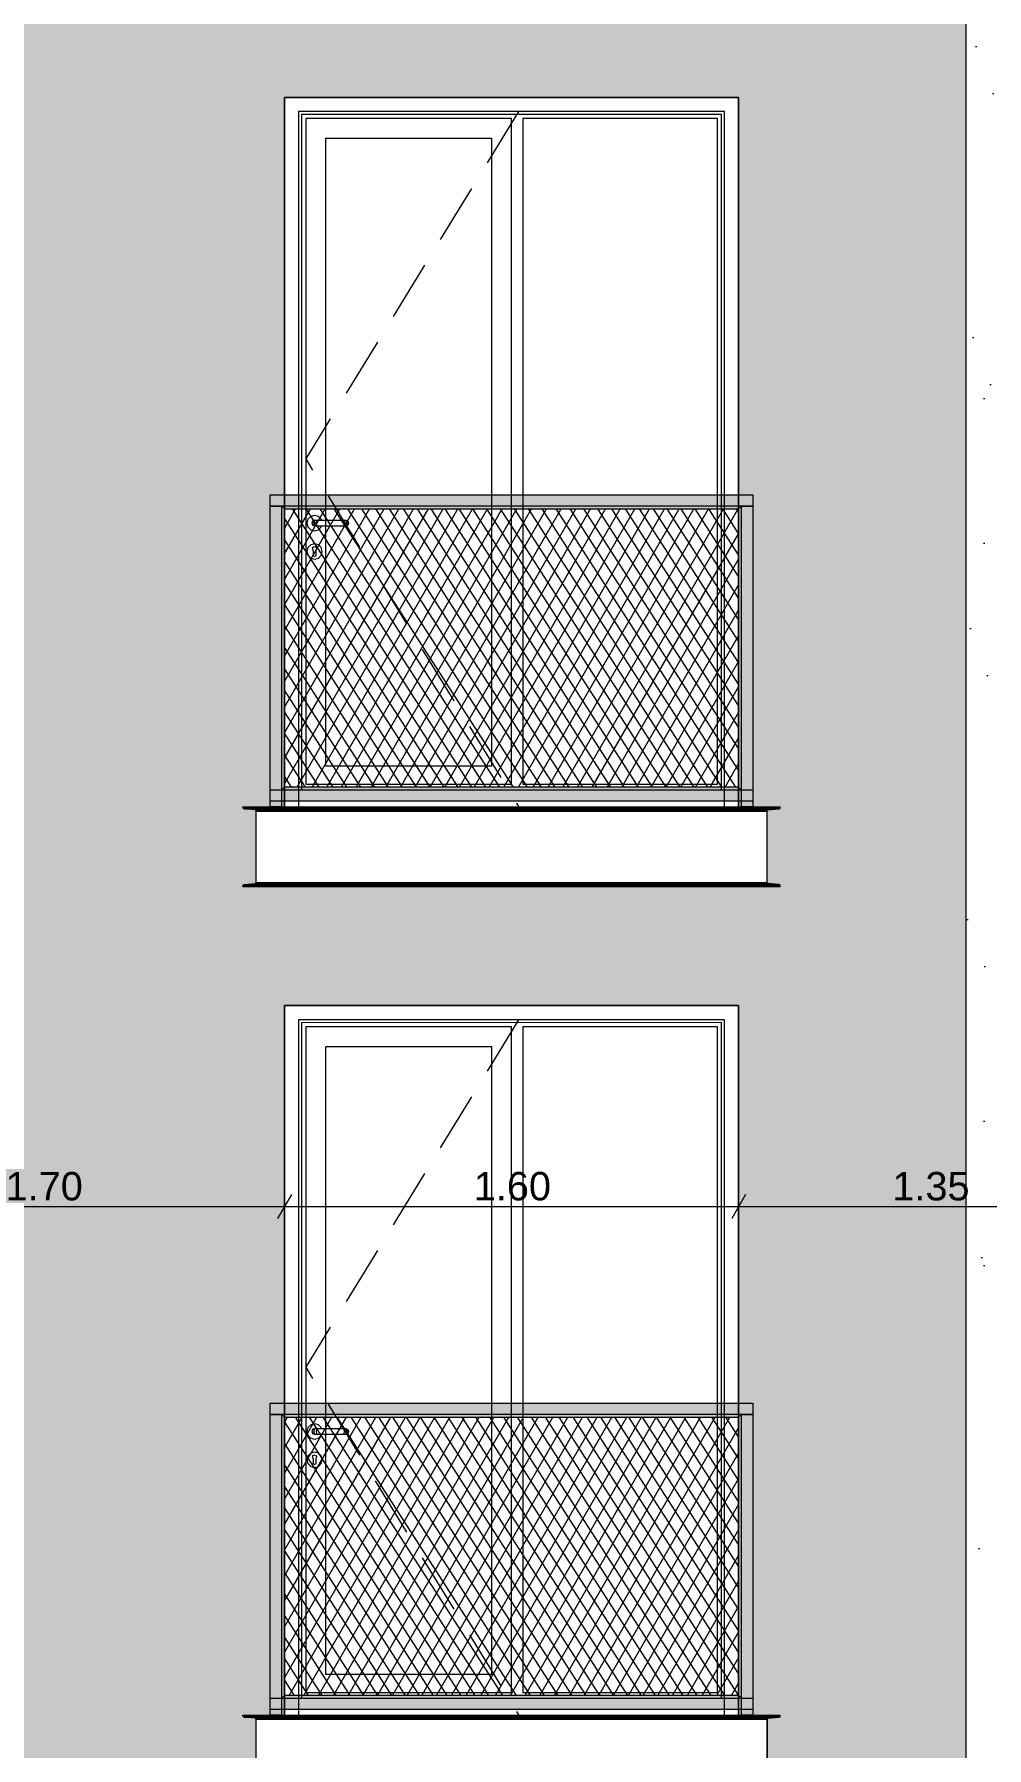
# Model space of a CAD drawing. Header units: millimetres. Extents: x 476571643 to 477489869, y 4620928210 to 4621294454.
# Drawn here: x 477412325 to 477415680, y 4620999916 to 4621005952 of the extents above; entities that cross this region are included whole.
import ezdxf

# ---------------------------------------------------------------- set-up
doc = ezdxf.new("R2010")
doc.units = ezdxf.units.MM
doc.header["$MEASUREMENT"] = 0
doc.linetypes.add('Hidden Line', pattern=[317.5, 211.666667, -105.833333])
for name, color, linetype, lineweight in [('2D Drafting - General_Pen_No__7_Pen_No__7', 7, 'Continuous', 0), ('New_2D Drafting - General_Pen_No__30_Pen_No__9_Pen_No__9_Pen_No__253', 252, 'Continuous', 0), ('New_2D Drafting - General_Pen_No__30_Pen_No__9_Pen_No__9_Pen_No__255', 255, 'Continuous', 0), ('New_2D Drafting - General_Pen_No__30_Pen_No__9_Pen_No__9_Pen_No__42', 250, 'Continuous', 0), ('New_2D Drafting - General_Pen_No__30_Pen_No__9_Pen_No__9_Pen_No__7', 7, 'Continuous', 0), ('New_2D Drafting - General_Pen_No__4', 7, 'Continuous', 0), ('New_2D Drafting - General_Pen_No__7', 7, 'Continuous', 0), ('New_Structural - Bearing_Pen_No__250', 7, 'Continuous', 0), ('Structural - Bearing_Pen_No__250', 7, 'Continuous', 0), ('zoma_Pen_No__142', 142, 'Continuous', 0)]:
    doc.layers.add(name, color=color, linetype=linetype, lineweight=lineweight)
doc.layers.add('zoma', color=7, linetype='Continuous')
doc.styles.add('GENERATED_STYLE_2', font='arial.ttf')
doc.dimstyles.new('GENERATED_STYLE__31', dxfattribs={"dimtxt": 100, "dimasz": 64.421331, "dimexe": 0.18, "dimexo": 3, "dimgap": 0.09, "dimtad": 1, "dimtih": 1, "dimtoh": 1, "dimlfac": 0.001, "dimzin": 0, "dimdsep": 46, "dimtxsty": 'GENERATED_STYLE_2', "dimblk": 'ARROWHEAD_2', "dimblk1": 'ARROWHEAD_2', "dimblk2": 'ARROWHEAD_2', "dimcen": 0.09, "dimclrd": 142, "dimclre": 142, "dimclrt": 142, "dimadec": 0, "dimazin": 0, "dimtfac": 1, "dimtdec": 4, "dimtmove": 0, "dimatfit": 3, "dimfxl": 1, "dimtolj": 1, "dimtzin": 0, "dimarcsym": 0})
doc.dimstyles.new('GENERATED_STYLE__32', dxfattribs={"dimtxt": 100, "dimasz": 64.421331, "dimexe": 0.18, "dimexo": 3, "dimgap": 0.09, "dimtad": 1, "dimlfac": 0.001, "dimzin": 0, "dimdsep": 46, "dimtxsty": 'GENERATED_STYLE_2', "dimblk": 'ARROWHEAD_2', "dimblk1": 'ARROWHEAD_2', "dimblk2": 'ARROWHEAD_2', "dimcen": 0.09, "dimclrd": 142, "dimclre": 142, "dimclrt": 142, "dimadec": 0, "dimazin": 0, "dimtfac": 1, "dimtdec": 4, "dimtmove": 0, "dimatfit": 3, "dimfxl": 1, "dimtolj": 1, "dimtzin": 0, "dimarcsym": 0})
pattern_1 = [(60, (476844527.15, 4621385791.044), (-38.9711432, 22.5), []), (122.8330945, (476844527.15, 4621385791.044), (36.8060797, 18.75), [])]

# ---------------------------------------------------------------- blocks, each defined once
blk = doc.blocks.new('*D1732', base_point=(476844527.1, 4621385791))
at = {"layer": 'zoma_Pen_No__142', "color": 142, "linetype": 'Continuous', "lineweight": 0, "transparency": 16777216}
for p, q in [((477411532.4, 4621001864.9), (477411483.5, 4621001780.1)), ((477411508, 4621001758.9), (477411508, 4621001886.1)), ((477413230.8, 4621001864.9), (477413181.8, 4621001780.1)), ((477413206.3, 4621001758.9), (477413206.3, 4621001886.1)), ((477411508, 4621001822.5), (477413206.3, 4621001822.5))]:
    blk.add_line(p, q, dxfattribs=at)
at = {"layer": 'zoma_Pen_No__142', "color": 142, "lineweight": 0, "transparency": 16777216, "insert": (477412224.1, 4621001842.5), "char_height": 100, "attachment_point": 7, "style": 'GENERATED_STYLE_2'}
blk.add_mtext('\\A1;{\\pql;\\fArial CYR|b0|i0|c204|p34;1.70}', dxfattribs=at)
blk = doc.blocks.new('ARROWHEAD_2')
at = {"color": 0, "linetype": 'Continuous', "lineweight": 0}
for p, q in [((0, 0), (-1, 0)), ((-0.378, -0.655), (0.378, 0.655))]:
    blk.add_line(p, q, dxfattribs=at)
blk = doc.blocks.new('*D1733', base_point=(476844527.1, 4621385791))
at = {"layer": 'zoma_Pen_No__142', "color": 142, "linetype": 'Continuous', "lineweight": 0, "transparency": 16777216}
for p, q in [((477413230.8, 4621001864.9), (477413181.8, 4621001780.1)), ((477413206.3, 4621001758.9), (477413206.3, 4621001886.1)), ((477414830.8, 4621001864.9), (477414781.8, 4621001780.1)), ((477414806.3, 4621001758.9), (477414806.3, 4621001886.1)), ((477413206.3, 4621001822.5), (477414806.3, 4621001822.5))]:
    blk.add_line(p, q, dxfattribs=at)
at = {"layer": 'zoma_Pen_No__142', "color": 142, "lineweight": 0, "transparency": 16777216, "insert": (477413873.3, 4621001842.5), "char_height": 100, "attachment_point": 7, "style": 'GENERATED_STYLE_2'}
blk.add_mtext('\\A1;{\\pql;\\fArial CYR|b0|i0|c204|p34;1.60}', dxfattribs=at)
blk = doc.blocks.new('*D1734', base_point=(476844527.1, 4621385791))
at = {"layer": 'zoma_Pen_No__142', "color": 142, "linetype": 'Continuous', "lineweight": 0, "transparency": 16777216}
for p, q in [((477414830.8, 4621001864.9), (477414781.8, 4621001780.1)), ((477414806.3, 4621001758.9), (477414806.3, 4621001886.1)), ((477416180, 4621001864.9), (477416131.1, 4621001780.1)), ((477416155.5, 4621001758.9), (477416155.5, 4621001886.1)), ((477414806.3, 4621001822.5), (477416155.5, 4621001822.5))]:
    blk.add_line(p, q, dxfattribs=at)
at = {"layer": 'zoma_Pen_No__142', "color": 142, "lineweight": 0, "transparency": 16777216, "insert": (477415347.9, 4621001842.5), "char_height": 100, "attachment_point": 7, "style": 'GENERATED_STYLE_2'}
blk.add_mtext('\\A1;{\\pql;\\fArial CYR|b0|i0|c204|p34;1.35}', dxfattribs=at)
blk = doc.blocks.new('*D1758', base_point=(476844527.1, 4621385791))
at = {"layer": 'zoma_Pen_No__142', "color": 142, "linetype": 'Continuous', "lineweight": 0, "transparency": 16777216}
for p, q in [((477411532.4, 4621009061.3), (477411483.5, 4621008976.5)), ((477411508, 4621008955.3), (477411508, 4621009082.5)), ((477413230.8, 4621009061.3), (477413181.8, 4621008976.5)), ((477413206.3, 4621008955.3), (477413206.3, 4621009082.5)), ((477411508, 4621009018.9), (477413206.3, 4621009018.9))]:
    blk.add_line(p, q, dxfattribs=at)
at = {"layer": 'zoma_Pen_No__142', "color": 142, "lineweight": 0, "transparency": 16777216, "insert": (477412224.1, 4621009038.9), "char_height": 100, "attachment_point": 7, "style": 'GENERATED_STYLE_2'}
blk.add_mtext('\\A1;{\\pql;\\fArial CYR|b0|i0|c204|p34;1.70}', dxfattribs=at)
blk = doc.blocks.new('*D1759', base_point=(476844527.1, 4621385791))
at = {"layer": 'zoma_Pen_No__142', "color": 142, "linetype": 'Continuous', "lineweight": 0, "transparency": 16777216}
for p, q in [((477413230.8, 4621009061.3), (477413181.8, 4621008976.5)), ((477413206.3, 4621008955.3), (477413206.3, 4621009082.5)), ((477414830.8, 4621009061.3), (477414781.8, 4621008976.5)), ((477414806.3, 4621008955.3), (477414806.3, 4621009082.5)), ((477413206.3, 4621009018.9), (477414806.3, 4621009018.9))]:
    blk.add_line(p, q, dxfattribs=at)
at = {"layer": 'zoma_Pen_No__142', "color": 142, "lineweight": 0, "transparency": 16777216, "insert": (477413873.3, 4621009038.9), "char_height": 100, "attachment_point": 7, "style": 'GENERATED_STYLE_2'}
blk.add_mtext('\\A1;{\\pql;\\fArial CYR|b0|i0|c204|p34;1.60}', dxfattribs=at)
blk = doc.blocks.new('*D1760', base_point=(476844527.1, 4621385791))
at = {"layer": 'zoma_Pen_No__142', "color": 142, "linetype": 'Continuous', "lineweight": 0, "transparency": 16777216}
for p, q in [((477414830.8, 4621009061.3), (477414781.8, 4621008976.5)), ((477414806.3, 4621008955.3), (477414806.3, 4621009082.5)), ((477416180, 4621009061.3), (477416131.1, 4621008976.5)), ((477416155.5, 4621008955.3), (477416155.5, 4621009082.5)), ((477414806.3, 4621009018.9), (477416155.5, 4621009018.9))]:
    blk.add_line(p, q, dxfattribs=at)
at = {"layer": 'zoma_Pen_No__142', "color": 142, "lineweight": 0, "transparency": 16777216, "insert": (477415347.9, 4621009038.9), "char_height": 100, "attachment_point": 7, "style": 'GENERATED_STYLE_2'}
blk.add_mtext('\\A1;{\\pql;\\fArial CYR|b0|i0|c204|p34;1.35}', dxfattribs=at)
blk = doc.blocks.new('*D2069', base_point=(476844527.1, 4621385791))
at = {"layer": 'zoma_Pen_No__142', "color": 142, "linetype": 'Continuous', "lineweight": 0, "transparency": 16777216}
for p, q in [((477417248.3, 4621000030), (477417121.2, 4621000030)), ((477417142.4, 4621000054.5), (477417227.1, 4621000005.6)), ((477417184.7, 4620999330), (477417184.7, 4621000030)), ((477417248.3, 4620999330), (477417121.2, 4620999330)), ((477417142.4, 4620999354.5), (477417227.1, 4620999305.6))]:
    blk.add_line(p, q, dxfattribs=at)
at = {"layer": 'zoma_Pen_No__142', "color": 142, "lineweight": 0, "transparency": 16777216, "insert": (477417164.7, 4620999547), "char_height": 100, "attachment_point": 7, "rotation": 90, "style": 'GENERATED_STYLE_2'}
blk.add_mtext('\\A1;{\\pql;\\fArial CYR|b0|i0|c204|p34;0.70}', dxfattribs=at)
blk = doc.blocks.new('*D2070', base_point=(476844527.1, 4621385791))
at = {"layer": 'zoma_Pen_No__142', "color": 142, "linetype": 'Continuous', "lineweight": 0, "transparency": 16777216}
for p, q in [((477417248.3, 4621002530), (477417121.2, 4621002530)), ((477417142.4, 4621002554.5), (477417227.1, 4621002505.6)), ((477417184.7, 4621000030), (477417184.7, 4621002530)), ((477417248.3, 4621000030), (477417121.2, 4621000030)), ((477417142.4, 4621000054.5), (477417227.1, 4621000005.6))]:
    blk.add_line(p, q, dxfattribs=at)
at = {"layer": 'zoma_Pen_No__142', "color": 142, "lineweight": 0, "transparency": 16777216, "insert": (477417164.7, 4621001147), "char_height": 100, "attachment_point": 7, "rotation": 90, "style": 'GENERATED_STYLE_2'}
blk.add_mtext('\\A1;{\\pql;\\fArial CYR|b0|i0|c204|p34;2.50}', dxfattribs=at)
blk = doc.blocks.new('*D2071', base_point=(476844527.1, 4621385791))
at = {"layer": 'zoma_Pen_No__142', "color": 142, "linetype": 'Continuous', "lineweight": 0, "transparency": 16777216}
for p, q in [((477417248.3, 4621003230), (477417121.2, 4621003230)), ((477417142.4, 4621003254.5), (477417227.1, 4621003205.6)), ((477417184.7, 4621002530), (477417184.7, 4621003230)), ((477417248.3, 4621002530), (477417121.2, 4621002530)), ((477417142.4, 4621002554.5), (477417227.1, 4621002505.6))]:
    blk.add_line(p, q, dxfattribs=at)
at = {"layer": 'zoma_Pen_No__142', "color": 142, "lineweight": 0, "transparency": 16777216, "insert": (477417164.7, 4621002747), "char_height": 100, "attachment_point": 7, "rotation": 90, "style": 'GENERATED_STYLE_2'}
blk.add_mtext('\\A1;{\\pql;\\fArial CYR|b0|i0|c204|p34;0.70}', dxfattribs=at)
blk = doc.blocks.new('*D2072', base_point=(476844527.1, 4621385791))
at = {"layer": 'zoma_Pen_No__142', "color": 142, "linetype": 'Continuous', "lineweight": 0, "transparency": 16777216}
for p, q in [((477417248.3, 4621005730), (477417121.2, 4621005730)), ((477417142.4, 4621005754.5), (477417227.1, 4621005705.6)), ((477417184.7, 4621003230), (477417184.7, 4621005730)), ((477417248.3, 4621003230), (477417121.2, 4621003230)), ((477417142.4, 4621003254.5), (477417227.1, 4621003205.6))]:
    blk.add_line(p, q, dxfattribs=at)
at = {"layer": 'zoma_Pen_No__142', "color": 142, "lineweight": 0, "transparency": 16777216, "insert": (477417164.7, 4621004347), "char_height": 100, "attachment_point": 7, "rotation": 90, "style": 'GENERATED_STYLE_2'}
blk.add_mtext('\\A1;{\\pql;\\fArial CYR|b0|i0|c204|p34;2.50}', dxfattribs=at)
blk = doc.blocks.new('*D2073', base_point=(476844527.1, 4621385791))
at = {"layer": 'zoma_Pen_No__142', "color": 142, "linetype": 'Continuous', "lineweight": 0, "transparency": 16777216}
for p, q in [((477417248.3, 4621006430), (477417121.2, 4621006430)), ((477417142.4, 4621006454.5), (477417227.1, 4621006405.6)), ((477417184.7, 4621005730), (477417184.7, 4621006430)), ((477417248.3, 4621005730), (477417121.2, 4621005730)), ((477417142.4, 4621005754.5), (477417227.1, 4621005705.6))]:
    blk.add_line(p, q, dxfattribs=at)
at = {"layer": 'zoma_Pen_No__142', "color": 142, "lineweight": 0, "transparency": 16777216, "insert": (477417164.7, 4621005947), "char_height": 100, "attachment_point": 7, "rotation": 90, "style": 'GENERATED_STYLE_2'}
blk.add_mtext('\\A1;{\\pql;\\fArial CYR|b0|i0|c204|p34;0.70}', dxfattribs=at)
blk = doc.blocks.new('*D2077', base_point=(476844527.1, 4621385791))
at = {"layer": 'zoma_Pen_No__142', "color": 142, "linetype": 'Continuous', "lineweight": 0, "transparency": 16777216}
for p, q in [((477425100.9, 4621000030), (477424973.7, 4621000030)), ((477424994.9, 4621000054.5), (477425079.7, 4621000005.6)), ((477425037.3, 4620999330), (477425037.3, 4621000030)), ((477425100.9, 4620999330), (477424973.7, 4620999330)), ((477424994.9, 4620999354.5), (477425079.7, 4620999305.6))]:
    blk.add_line(p, q, dxfattribs=at)
at = {"layer": 'zoma_Pen_No__142', "color": 142, "lineweight": 0, "transparency": 16777216, "insert": (477425017.3, 4620999547), "char_height": 100, "attachment_point": 7, "rotation": 90, "style": 'GENERATED_STYLE_2'}
blk.add_mtext('\\A1;{\\pql;\\fArial CYR|b0|i0|c204|p34;0.70}', dxfattribs=at)
blk = doc.blocks.new('*D2078', base_point=(476844527.1, 4621385791))
at = {"layer": 'zoma_Pen_No__142', "color": 142, "linetype": 'Continuous', "lineweight": 0, "transparency": 16777216}
for p, q in [((477425100.9, 4621002530), (477424973.7, 4621002530)), ((477424994.9, 4621002554.5), (477425079.7, 4621002505.6)), ((477425037.3, 4621000030), (477425037.3, 4621002530)), ((477425100.9, 4621000030), (477424973.7, 4621000030)), ((477424994.9, 4621000054.5), (477425079.7, 4621000005.6))]:
    blk.add_line(p, q, dxfattribs=at)
at = {"layer": 'zoma_Pen_No__142', "color": 142, "lineweight": 0, "transparency": 16777216, "insert": (477425017.3, 4621001147), "char_height": 100, "attachment_point": 7, "rotation": 90, "style": 'GENERATED_STYLE_2'}
blk.add_mtext('\\A1;{\\pql;\\fArial CYR|b0|i0|c204|p34;2.50}', dxfattribs=at)
blk = doc.blocks.new('*D2079', base_point=(476844527.1, 4621385791))
at = {"layer": 'zoma_Pen_No__142', "color": 142, "linetype": 'Continuous', "lineweight": 0, "transparency": 16777216}
for p, q in [((477425100.9, 4621003230), (477424973.7, 4621003230)), ((477424994.9, 4621003254.5), (477425079.7, 4621003205.6)), ((477425037.3, 4621002530), (477425037.3, 4621003230)), ((477425100.9, 4621002530), (477424973.7, 4621002530)), ((477424994.9, 4621002554.5), (477425079.7, 4621002505.6))]:
    blk.add_line(p, q, dxfattribs=at)
at = {"layer": 'zoma_Pen_No__142', "color": 142, "lineweight": 0, "transparency": 16777216, "insert": (477425017.3, 4621002747), "char_height": 100, "attachment_point": 7, "rotation": 90, "style": 'GENERATED_STYLE_2'}
blk.add_mtext('\\A1;{\\pql;\\fArial CYR|b0|i0|c204|p34;0.70}', dxfattribs=at)
blk = doc.blocks.new('*D2080', base_point=(476844527.1, 4621385791))
at = {"layer": 'zoma_Pen_No__142', "color": 142, "linetype": 'Continuous', "lineweight": 0, "transparency": 16777216}
for p, q in [((477425100.9, 4621005730), (477424973.7, 4621005730)), ((477424994.9, 4621005754.5), (477425079.7, 4621005705.6)), ((477425037.3, 4621003230), (477425037.3, 4621005730)), ((477425100.9, 4621003230), (477424973.7, 4621003230)), ((477424994.9, 4621003254.5), (477425079.7, 4621003205.6))]:
    blk.add_line(p, q, dxfattribs=at)
at = {"layer": 'zoma_Pen_No__142', "color": 142, "lineweight": 0, "transparency": 16777216, "insert": (477425017.3, 4621004347), "char_height": 100, "attachment_point": 7, "rotation": 90, "style": 'GENERATED_STYLE_2'}
blk.add_mtext('\\A1;{\\pql;\\fArial CYR|b0|i0|c204|p34;2.50}', dxfattribs=at)
blk = doc.blocks.new('*D2081', base_point=(476844527.1, 4621385791))
at = {"layer": 'zoma_Pen_No__142', "color": 142, "linetype": 'Continuous', "lineweight": 0, "transparency": 16777216}
for p, q in [((477425100.9, 4621006430), (477424973.7, 4621006430)), ((477424994.9, 4621006454.5), (477425079.7, 4621006405.6)), ((477425037.3, 4621005730), (477425037.3, 4621006430)), ((477425100.9, 4621005730), (477424973.7, 4621005730)), ((477424994.9, 4621005754.5), (477425079.7, 4621005705.6))]:
    blk.add_line(p, q, dxfattribs=at)
at = {"layer": 'zoma_Pen_No__142', "color": 142, "lineweight": 0, "transparency": 16777216, "insert": (477425017.3, 4621005947), "char_height": 100, "attachment_point": 7, "rotation": 90, "style": 'GENERATED_STYLE_2'}
blk.add_mtext('\\A1;{\\pql;\\fArial CYR|b0|i0|c204|p34;0.70}', dxfattribs=at)
blk = doc.blocks.new('*D2085', base_point=(476844527.1, 4621385791))
at = {"layer": 'zoma_Pen_No__142', "color": 142, "linetype": 'Continuous', "lineweight": 0, "transparency": 16777216}
for p, q in [((477420762.9, 4621000030), (477420635.7, 4621000030)), ((477420656.9, 4621000054.5), (477420741.7, 4621000005.6)), ((477420699.3, 4620999330), (477420699.3, 4621000030)), ((477420762.9, 4620999330), (477420635.7, 4620999330)), ((477420656.9, 4620999354.5), (477420741.7, 4620999305.6))]:
    blk.add_line(p, q, dxfattribs=at)
at = {"layer": 'zoma_Pen_No__142', "color": 142, "lineweight": 0, "transparency": 16777216, "insert": (477420679.3, 4620999547), "char_height": 100, "attachment_point": 7, "rotation": 90, "style": 'GENERATED_STYLE_2'}
blk.add_mtext('\\A1;{\\pql;\\fArial CYR|b0|i0|c204|p34;0.70}', dxfattribs=at)
blk = doc.blocks.new('*D2086', base_point=(476844527.1, 4621385791))
at = {"layer": 'zoma_Pen_No__142', "color": 142, "linetype": 'Continuous', "lineweight": 0, "transparency": 16777216}
for p, q in [((477420762.9, 4621002530), (477420635.7, 4621002530)), ((477420656.9, 4621002554.5), (477420741.7, 4621002505.6)), ((477420699.3, 4621000030), (477420699.3, 4621002530)), ((477420762.9, 4621000030), (477420635.7, 4621000030)), ((477420656.9, 4621000054.5), (477420741.7, 4621000005.6))]:
    blk.add_line(p, q, dxfattribs=at)
at = {"layer": 'zoma_Pen_No__142', "color": 142, "lineweight": 0, "transparency": 16777216, "insert": (477420679.3, 4621001147), "char_height": 100, "attachment_point": 7, "rotation": 90, "style": 'GENERATED_STYLE_2'}
blk.add_mtext('\\A1;{\\pql;\\fArial CYR|b0|i0|c204|p34;2.50}', dxfattribs=at)
blk = doc.blocks.new('*D2087', base_point=(476844527.1, 4621385791))
at = {"layer": 'zoma_Pen_No__142', "color": 142, "linetype": 'Continuous', "lineweight": 0, "transparency": 16777216}
for p, q in [((477420762.9, 4621003230), (477420635.7, 4621003230)), ((477420656.9, 4621003254.5), (477420741.7, 4621003205.6)), ((477420699.3, 4621002530), (477420699.3, 4621003230)), ((477420762.9, 4621002530), (477420635.7, 4621002530)), ((477420656.9, 4621002554.5), (477420741.7, 4621002505.6))]:
    blk.add_line(p, q, dxfattribs=at)
at = {"layer": 'zoma_Pen_No__142', "color": 142, "lineweight": 0, "transparency": 16777216, "insert": (477420679.3, 4621002747), "char_height": 100, "attachment_point": 7, "rotation": 90, "style": 'GENERATED_STYLE_2'}
blk.add_mtext('\\A1;{\\pql;\\fArial CYR|b0|i0|c204|p34;0.70}', dxfattribs=at)
blk = doc.blocks.new('*D2088', base_point=(476844527.1, 4621385791))
at = {"layer": 'zoma_Pen_No__142', "color": 142, "linetype": 'Continuous', "lineweight": 0, "transparency": 16777216}
for p, q in [((477420762.9, 4621005730), (477420635.7, 4621005730)), ((477420656.9, 4621005754.5), (477420741.7, 4621005705.6)), ((477420699.3, 4621003230), (477420699.3, 4621005730)), ((477420762.9, 4621003230), (477420635.7, 4621003230)), ((477420656.9, 4621003254.5), (477420741.7, 4621003205.6))]:
    blk.add_line(p, q, dxfattribs=at)
at = {"layer": 'zoma_Pen_No__142', "color": 142, "lineweight": 0, "transparency": 16777216, "insert": (477420679.3, 4621004347), "char_height": 100, "attachment_point": 7, "rotation": 90, "style": 'GENERATED_STYLE_2'}
blk.add_mtext('\\A1;{\\pql;\\fArial CYR|b0|i0|c204|p34;2.50}', dxfattribs=at)
blk = doc.blocks.new('*D2089', base_point=(476844527.1, 4621385791))
at = {"layer": 'zoma_Pen_No__142', "color": 142, "linetype": 'Continuous', "lineweight": 0, "transparency": 16777216}
for p, q in [((477420762.9, 4621006430), (477420635.7, 4621006430)), ((477420656.9, 4621006454.5), (477420741.7, 4621006405.6)), ((477420699.3, 4621005730), (477420699.3, 4621006430)), ((477420762.9, 4621005730), (477420635.7, 4621005730)), ((477420656.9, 4621005754.5), (477420741.7, 4621005705.6))]:
    blk.add_line(p, q, dxfattribs=at)
at = {"layer": 'zoma_Pen_No__142', "color": 142, "lineweight": 0, "transparency": 16777216, "insert": (477420679.3, 4621005947), "char_height": 100, "attachment_point": 7, "rotation": 90, "style": 'GENERATED_STYLE_2'}
blk.add_mtext('\\A1;{\\pql;\\fArial CYR|b0|i0|c204|p34;0.70}', dxfattribs=at)

msp = doc.modelspace()

# ---------------------------------------------------------------- hatches: boundary and pattern name
at = {"layer": 'New_2D Drafting - General_Pen_No__30_Pen_No__9_Pen_No__9_Pen_No__253', "linetype": 'Continuous', "lineweight": 0}
h = msp.add_hatch(dxfattribs=at)
h.set_pattern_fill('BRICK___RUNNING_BOND', color=252, style=0, pattern_type=2)
h.set_pattern_definition([(0, (476844527.15, 4621385791.044), (0, 66.64), []), (90, (476844527.15, 4621385791.04), (-244.8, 0), [66.64, -66.64]), (90, (476844649.55, 4621385857.68), (-244.8, 0), [66.64, -66.64])])
h.paths.add_polyline_path([(477408636.175, 4621010029.584), (477415606.129, 4621010029.584), (477415606.129, 4620999330.04), (477415356.743, 4620999330.04), (477413756.743, 4620999330.04), (477412206.527, 4620999330.04), (477412206.527, 4621008930.008), (477412206.527, 4621009630.003), (477409106.655, 4621009630.003), (477408636.186, 4621009630.003)])
h.paths.add_polyline_path([(477414906.205, 4621000030.046), (477414906.205, 4620999750.046), (477413106.205, 4620999750.046), (477413106.205, 4621000030.046), (477413206.311, 4621000030.046), (477413206.311, 4621002530.046), (477414806.311, 4621002530.046), (477414806.311, 4621000030.046)], flags=0)
h.paths.add_polyline_path([(477414906.192, 4621003230.046), (477414906.192, 4621002950.046), (477413106.192, 4621002950.046), (477413106.192, 4621003230.046), (477413206.311, 4621003230.046), (477413206.311, 4621005730.046), (477414806.311, 4621005730.046), (477414806.311, 4621003230.046)], flags=0)
h.paths.add_polyline_path([(477413106.192, 4621006150.046), (477413106.192, 4621006430.046), (477413206.311, 4621006430.046), (477413206.311, 4621008930.046), (477414806.311, 4621008930.046), (477414806.311, 4621006430.046), (477414906.192, 4621006430.046), (477414906.192, 4621006150.046)], flags=0)
at = {"layer": 'New_2D Drafting - General_Pen_No__30_Pen_No__9_Pen_No__9_Pen_No__255', "linetype": 'Continuous', "lineweight": 0}
for points in [[(477414856.205, 4621004330.042), (477414856.205, 4621004290.042), (477413156.205, 4621004290.042), (477413156.205, 4621004330.042)], [(477413196.212, 4621003230.04), (477413156.205, 4621003230.04), (477413156.205, 4621004290.042), (477413196.212, 4621004290.042)], [(477413196.212, 4621003290.04), (477413206.212, 4621003300.04), (477413206.212, 4621004280.042), (477413196.212, 4621004290.042)], [(477414806.199, 4621004280.042), (477414816.199, 4621004290.042), (477413196.212, 4621004290.042), (477413206.212, 4621004280.042)], [(477414806.199, 4621003300.04), (477414816.199, 4621003290.04), (477414816.199, 4621004290.042), (477414806.199, 4621004280.042)], [(477414856.205, 4621003230.04), (477414816.199, 4621003230.04), (477414816.199, 4621004290.042), (477414856.205, 4621004290.042)], [(477414856.205, 4621003290.04), (477414856.205, 4621003250.04), (477413156.205, 4621003250.04), (477413156.205, 4621003290.04)], [(477414816.199, 4621003290.04), (477414806.199, 4621003300.04), (477413206.212, 4621003300.04), (477413196.212, 4621003290.04)], [(477414856.205, 4621001130.042), (477414856.205, 4621001090.042), (477413156.205, 4621001090.042), (477413156.205, 4621001130.042)], [(477413196.212, 4621000030.04), (477413156.205, 4621000030.04), (477413156.205, 4621001090.042), (477413196.212, 4621001090.042)], [(477413196.212, 4621000090.04), (477413206.212, 4621000100.04), (477413206.212, 4621001080.042), (477413196.212, 4621001090.042)], [(477414806.199, 4621001080.042), (477414816.199, 4621001090.042), (477413196.212, 4621001090.042), (477413206.212, 4621001080.042)], [(477414806.199, 4621000100.04), (477414816.199, 4621000090.04), (477414816.199, 4621001090.042), (477414806.199, 4621001080.042)], [(477414856.205, 4621000030.04), (477414816.199, 4621000030.04), (477414816.199, 4621001090.042), (477414856.205, 4621001090.042)], [(477414816.199, 4621000090.04), (477414806.199, 4621000100.04), (477413206.212, 4621000100.04), (477413196.212, 4621000090.04)], [(477414856.205, 4621000090.04), (477414856.205, 4621000050.04), (477413156.205, 4621000050.04), (477413156.205, 4621000090.04)]]:
    msp.add_hatch(color=255, dxfattribs=at).paths.add_polyline_path(points)
at = {"layer": 'New_2D Drafting - General_Pen_No__30_Pen_No__9_Pen_No__9_Pen_No__42', "linetype": 'Continuous', "lineweight": 0, "true_color": 0xc7c8ca}
h = msp.add_hatch(dxfattribs=at)
h.set_pattern_fill('CUT_STONE', color=9, style=0, pattern_type=2)
h.set_pattern_definition([(45, (476844527.15, 4621386591.04), (-254.55844, 254.55844), [0, -240, 0, -360]), (110, (476845327.15, 4621386591.04), (338.28934, 123.12725), [0, -176, 0, -304])])
h.paths.add_polyline_path([(477415606.129, 4620996830.041), (477416007.111, 4620996830.041), (477416007.111, 4620999329.991), (477417656.843, 4620999329.991), (477417656.843, 4620996830.041), (477420857.281, 4620996830.041), (477420857.281, 4620999329.991), (477422357.281, 4620999329.991), (477422357.281, 4620996830.041), (477422906.13, 4620996830.041), (477422906.13, 4621010029.584), (477415606.129, 4621010029.584)])
h.paths.add_polyline_path([(477416155.525, 4621005729.935), (477417655.525, 4621005729.935), (477417655.525, 4621003229.935), (477416155.525, 4621003229.935)], flags=0)
h.paths.add_polyline_path([(477416155.525, 4621000029.935), (477416155.525, 4621002529.935), (477417655.525, 4621002529.935), (477417655.525, 4621000029.935)], flags=0)
h.paths.add_polyline_path([(477416155.525, 4621006429.935), (477416155.525, 4621008929.935), (477417655.525, 4621008929.935), (477417655.525, 4621006429.935)], flags=0)
h.paths.add_polyline_path([(477420856.734, 4621003229.935), (477420856.734, 4621005729.935), (477422356.734, 4621005729.935), (477422356.734, 4621003229.935)], flags=0)
h.paths.add_polyline_path([(477420856.734, 4621008929.935), (477420856.734, 4621006429.935), (477422356.734, 4621006429.935), (477422356.734, 4621008929.935)], flags=0)
h.paths.add_polyline_path([(477420856.734, 4621000029.935), (477422356.734, 4621000029.935), (477422356.734, 4621002529.935), (477420856.734, 4621002529.935)], flags=0)
at = {"layer": 'New_2D Drafting - General_Pen_No__7', "linetype": 'Continuous', "lineweight": 0}
h = msp.add_hatch(dxfattribs=at)
h.set_pattern_fill('BATT_INSULATION', style=0, pattern_type=2)
h.set_pattern_definition(pattern_1)
h.paths.add_polyline_path([(477413206.212, 4621004280.042), (477414806.199, 4621004280.042), (477414806.199, 4621003300.04), (477413206.212, 4621003300.04)])
h = msp.add_hatch(dxfattribs=at)
h.set_pattern_fill('BATT_INSULATION', style=0, pattern_type=2)
h.set_pattern_definition(pattern_1)
h.paths.add_polyline_path([(477413206.212, 4621001080.042), (477414806.199, 4621001080.042), (477414806.199, 4621000100.04), (477413206.212, 4621000100.04)])

# ---------------------------------------------------------------- linework, layer by layer
at = {"layer": '2D Drafting - General_Pen_No__7_Pen_No__7', "color": 7, "linetype": 'Continuous', "lineweight": 0, "flags": 128}
for points in [[(477413210.436, 4621003230.04), (477414806.32, 4621003230.046), (477414806.311, 4621005730.046), (477413206.311, 4621005730.04)], [(477413206.311, 4621005730.04), (477413206.32, 4621003230.04), (477413210.436, 4621003230.04)], [(477413210.436, 4621000030.04), (477414806.32, 4621000030.046), (477414806.311, 4621002530.046), (477413206.311, 4621002530.04)], [(477413206.311, 4621002530.04), (477413206.32, 4621000030.04), (477413210.436, 4621000030.04)]]:
    msp.add_lwpolyline(points, dxfattribs=at)
for points in [[(477414756.311, 4621005680.045), (477413256.311, 4621005680.039), (477413256.32, 4621003230.041), (477414756.32, 4621003230.047)], [(477414746.311, 4621005670.045), (477413266.311, 4621005670.039), (477413266.319, 4621003290.042), (477414746.319, 4621003290.047)], [(477414006.315, 4621005655.042), (477413281.311, 4621005655.04), (477413281.319, 4621003310.042), (477414006.319, 4621003310.044)], [(477414731.311, 4621005655.044), (477414046.311, 4621005655.042), (477414046.319, 4621003310.045), (477414731.319, 4621003310.047)], [(477413936.311, 4621005585.042), (477413351.311, 4621005585.04), (477413351.319, 4621003375.042), (477413936.319, 4621003375.044)], [(477414756.311, 4621002480.045), (477413256.311, 4621002480.039), (477413256.32, 4621000030.041), (477414756.32, 4621000030.047)], [(477414746.311, 4621002470.045), (477413266.311, 4621002470.039), (477413266.319, 4621000090.042), (477414746.319, 4621000090.047)], [(477414006.315, 4621002455.042), (477413281.311, 4621002455.04), (477413281.319, 4621000110.042), (477414006.319, 4621000110.044)], [(477414731.311, 4621002455.044), (477414046.311, 4621002455.042), (477414046.319, 4621000110.045), (477414731.319, 4621000110.047)], [(477413936.311, 4621002385.042), (477413351.311, 4621002385.04), (477413351.319, 4621000175.042), (477413936.319, 4621000175.044)]]:
    msp.add_lwpolyline(points, close=True, dxfattribs=at)
at = {"layer": '2D Drafting - General_Pen_No__7_Pen_No__7', "color": 7, "linetype": 'Hidden Line', "lineweight": 0, "flags": 128}
for points in [[(477414031.311, 4621005680.042), (477413281.315, 4621004455.917), (477414030.543, 4621003231.327)], [(477414031.311, 4621002480.042), (477413281.315, 4621001255.917), (477414030.543, 4621000031.327)]]:
    msp.add_lwpolyline(points, dxfattribs=at)
at = {"layer": 'New_2D Drafting - General_Pen_No__30_Pen_No__9_Pen_No__9_Pen_No__7', "color": 7, "linetype": 'Continuous', "lineweight": 0, "flags": 128}
for points in [[(477408636.175, 4621010029.584), (477415606.129, 4621010029.584), (477415606.129, 4620999330.04), (477415356.743, 4620999330.04), (477413756.743, 4620999330.04), (477412206.527, 4620999330.04), (477412206.527, 4621008930.008), (477412206.527, 4621009630.003), (477409106.655, 4621009630.003), (477408636.186, 4621009630.003)], [(477415606.129, 4620996830.041), (477416007.111, 4620996830.041), (477416007.111, 4620999329.991), (477417656.843, 4620999329.991), (477417656.843, 4620996830.041), (477420857.281, 4620996830.041), (477420857.281, 4620999329.991), (477422357.281, 4620999329.991), (477422357.281, 4620996830.041), (477422906.13, 4620996830.041), (477422906.13, 4621010029.584), (477415606.129, 4621010029.584)], [(477414906.192, 4621003230.046), (477414906.192, 4621002950.046), (477413106.192, 4621002950.046), (477413106.192, 4621003230.046), (477413206.311, 4621003230.046), (477413206.311, 4621005730.046), (477414806.311, 4621005730.046), (477414806.311, 4621003230.046)], [(477414856.205, 4621004330.042), (477414856.205, 4621004290.042), (477413156.205, 4621004290.042), (477413156.205, 4621004330.042)], [(477413196.212, 4621003230.04), (477413156.205, 4621003230.04), (477413156.205, 4621004290.042), (477413196.212, 4621004290.042)], [(477413196.212, 4621003290.04), (477413206.212, 4621003300.04), (477413206.212, 4621004280.042), (477413196.212, 4621004290.042)], [(477414806.199, 4621004280.042), (477414816.199, 4621004290.042), (477413196.212, 4621004290.042), (477413206.212, 4621004280.042)], [(477414806.199, 4621003300.04), (477414816.199, 4621003290.04), (477414816.199, 4621004290.042), (477414806.199, 4621004280.042)], [(477414856.205, 4621003230.04), (477414816.199, 4621003230.04), (477414816.199, 4621004290.042), (477414856.205, 4621004290.042)], [(477414856.205, 4621003290.04), (477414856.205, 4621003250.04), (477413156.205, 4621003250.04), (477413156.205, 4621003290.04)], [(477414816.199, 4621003290.04), (477414806.199, 4621003300.04), (477413206.212, 4621003300.04), (477413196.212, 4621003290.04)], [(477414906.205, 4621000030.046), (477414906.205, 4620999750.046), (477413106.205, 4620999750.046), (477413106.205, 4621000030.046), (477413206.311, 4621000030.046), (477413206.311, 4621002530.046), (477414806.311, 4621002530.046), (477414806.311, 4621000030.046)], [(477414856.205, 4621001130.042), (477414856.205, 4621001090.042), (477413156.205, 4621001090.042), (477413156.205, 4621001130.042)], [(477413196.212, 4621000030.04), (477413156.205, 4621000030.04), (477413156.205, 4621001090.042), (477413196.212, 4621001090.042)], [(477413196.212, 4621000090.04), (477413206.212, 4621000100.04), (477413206.212, 4621001080.042), (477413196.212, 4621001090.042)], [(477414806.199, 4621001080.042), (477414816.199, 4621001090.042), (477413196.212, 4621001090.042), (477413206.212, 4621001080.042)], [(477414806.199, 4621000100.04), (477414816.199, 4621000090.04), (477414816.199, 4621001090.042), (477414806.199, 4621001080.042)], [(477414856.205, 4621000030.04), (477414816.199, 4621000030.04), (477414816.199, 4621001090.042), (477414856.205, 4621001090.042)], [(477414816.199, 4621000090.04), (477414806.199, 4621000100.04), (477413206.212, 4621000100.04), (477413196.212, 4621000090.04)], [(477414856.205, 4621000090.04), (477414856.205, 4621000050.04), (477413156.205, 4621000050.04), (477413156.205, 4621000090.04)]]:
    msp.add_lwpolyline(points, close=True, dxfattribs=at)
at = {"layer": 'New_2D Drafting - General_Pen_No__4', "color": 7, "linetype": 'Continuous', "lineweight": 0, "flags": 128}
for points in [[(477413206.212, 4621004280.042), (477414806.199, 4621004280.042), (477414806.199, 4621003300.04), (477413206.212, 4621003300.04)], [(477413206.212, 4621001080.042), (477414806.199, 4621001080.042), (477414806.199, 4621000100.04), (477413206.212, 4621000100.04)]]:
    msp.add_lwpolyline(points, close=True, dxfattribs=at)
at = {"layer": 'New_Structural - Bearing_Pen_No__250', "color": 7, "linetype": 'Continuous', "lineweight": 0}
for p, q in [((477413312.206, 4621004257.041), (477413298.706, 4621004253.423)), ((477413325.706, 4621004253.423), (477413312.206, 4621004257.041)), ((477413288.824, 4621004243.541), (477413285.206, 4621004230.041)), ((477413285.206, 4621004230.041), (477413288.824, 4621004216.541)), ((477413298.706, 4621004253.423), (477413288.824, 4621004243.541)), ((477413288.824, 4621004216.541), (477413298.707, 4621004206.658)), ((477413298.707, 4621004206.658), (477413312.207, 4621004203.041)), ((477413305.135, 4621004237.112), (477413302.206, 4621004230.041)), ((477413302.206, 4621004230.041), (477413305.135, 4621004222.97)), ((477413306.687, 4621004237.112), (477413303.929, 4621004230.041)), ((477413303.929, 4621004230.041), (477413306.688, 4621004222.97)), ((477413312.206, 4621004240.041), (477413305.135, 4621004237.112)), ((477413305.135, 4621004222.97), (477413312.207, 4621004220.041)), ((477413311.502, 4621004237.112), (477413309.39, 4621004230.041)), ((477413309.39, 4621004230.041), (477413311.502, 4621004222.97)), ((477413312.206, 4621004240.041), (477413313.348, 4621004240.041)), ((477413312.207, 4621004220.041), (477413313.348, 4621004220.041)), ((477413312.207, 4621004203.041), (477413325.707, 4621004206.658)), ((477413313.348, 4621004240.041), (477413316.6, 4621004240.041)), ((477413313.348, 4621004220.041), (477413316.6, 4621004220.041)), ((477413316.6, 4621004240.041), (477413321.466, 4621004240.041)), ((477413316.6, 4621004220.041), (477413321.466, 4621004220.041)), ((477413318.707, 4621004237.112), (477413317.564, 4621004230.041)), ((477413317.564, 4621004230.041), (477413318.707, 4621004222.97)), ((477413321.466, 4621004240.041), (477413327.206, 4621004240.041)), ((477413321.466, 4621004220.041), (477413327.207, 4621004220.041)), ((477413335.589, 4621004243.541), (477413325.706, 4621004253.423)), ((477413325.707, 4621004206.658), (477413335.589, 4621004216.541)), ((477413327.206, 4621004240.041), (477413407.206, 4621004240.041)), ((477413327.207, 4621004220.041), (477413407.207, 4621004220.041)), ((477413336.527, 4621004240.041), (477413335.589, 4621004243.541)), ((477413335.589, 4621004216.541), (477413336.527, 4621004220.041)), ((477413407.206, 4621004240.041), (477413412.947, 4621004240.041)), ((477413407.207, 4621004220.041), (477413412.947, 4621004220.041)), ((477413412.947, 4621004240.041), (477413417.813, 4621004240.041)), ((477413412.947, 4621004220.041), (477413417.813, 4621004220.041)), ((477413415.706, 4621004237.112), (477413416.849, 4621004230.041)), ((477413416.849, 4621004230.041), (477413415.706, 4621004222.97)), ((477413417.813, 4621004240.041), (477413421.065, 4621004240.041)), ((477413417.813, 4621004220.041), (477413421.065, 4621004220.041)), ((477413421.065, 4621004240.041), (477413422.206, 4621004240.041)), ((477413421.065, 4621004220.041), (477413422.207, 4621004220.041)), ((477413422.206, 4621004240.041), (477413429.278, 4621004237.112)), ((477413429.278, 4621004222.97), (477413422.207, 4621004220.041)), ((477413422.911, 4621004237.112), (477413425.023, 4621004230.041)), ((477413425.023, 4621004230.041), (477413422.911, 4621004222.97)), ((477413427.725, 4621004237.112), (477413430.484, 4621004230.041)), ((477413430.484, 4621004230.041), (477413427.726, 4621004222.97)), ((477413429.278, 4621004237.112), (477413432.206, 4621004230.041)), ((477413432.206, 4621004230.041), (477413429.278, 4621004222.97)), ((477413288.824, 4621004143.541), (477413285.207, 4621004130.041)), ((477413298.707, 4621004153.423), (477413288.824, 4621004143.541)), ((477413312.207, 4621004157.041), (477413298.707, 4621004153.423)), ((477413305.487, 4621004141.68), (477413304.739, 4621004139.733)), ((477413307.207, 4621004134.441), (477413304.739, 4621004139.733)), ((477413305.487, 4621004141.68), (477413306.832, 4621004145.184)), ((477413306.832, 4621004145.184), (477413312.207, 4621004147.466)), ((477413325.707, 4621004153.423), (477413312.207, 4621004157.041)), ((477413312.207, 4621004147.466), (477413317.582, 4621004145.184)), ((477413319.675, 4621004139.733), (477413317.207, 4621004134.441)), ((477413318.927, 4621004141.68), (477413317.582, 4621004145.184)), ((477413318.927, 4621004141.68), (477413319.675, 4621004139.733)), ((477413335.589, 4621004143.541), (477413325.707, 4621004153.423)), ((477413339.207, 4621004130.041), (477413335.589, 4621004143.541)), ((477413285.207, 4621004130.041), (477413288.824, 4621004116.541)), ((477413288.824, 4621004116.541), (477413298.707, 4621004106.658)), ((477413298.707, 4621004106.658), (477413312.207, 4621004103.041)), ((477413307.207, 4621004132.927), (477413307.207, 4621004134.441)), ((477413307.207, 4621004132.927), (477413307.207, 4621004130.041)), ((477413307.207, 4621004130.041), (477413307.207, 4621004127.154)), ((477413307.207, 4621004127.154), (477413307.207, 4621004121.38)), ((477413307.207, 4621004121.38), (477413307.207, 4621004117.541)), ((477413308.671, 4621004114.005), (477413307.207, 4621004117.541)), ((477413312.207, 4621004112.541), (477413308.671, 4621004114.005)), ((477413315.742, 4621004114.005), (477413312.207, 4621004112.541)), ((477413312.207, 4621004103.041), (477413325.707, 4621004106.658)), ((477413317.207, 4621004117.541), (477413315.742, 4621004114.005)), ((477413317.207, 4621004134.441), (477413317.207, 4621004132.927)), ((477413317.207, 4621004132.927), (477413317.207, 4621004130.041)), ((477413317.207, 4621004130.041), (477413317.207, 4621004127.154)), ((477413317.207, 4621004127.154), (477413317.207, 4621004121.38)), ((477413317.207, 4621004121.38), (477413317.207, 4621004117.541)), ((477413325.707, 4621004106.658), (477413335.59, 4621004116.541)), ((477413335.59, 4621004116.541), (477413339.207, 4621004130.041)), ((477413312.206, 4621001057.041), (477413298.706, 4621001053.423)), ((477413325.706, 4621001053.423), (477413312.206, 4621001057.041)), ((477413288.824, 4621001043.541), (477413285.206, 4621001030.041)), ((477413285.206, 4621001030.041), (477413288.824, 4621001016.541)), ((477413298.706, 4621001053.423), (477413288.824, 4621001043.541)), ((477413288.824, 4621001016.541), (477413298.707, 4621001006.658)), ((477413298.707, 4621001006.658), (477413312.207, 4621001003.041)), ((477413305.135, 4621001037.112), (477413302.206, 4621001030.041)), ((477413302.206, 4621001030.041), (477413305.135, 4621001022.97)), ((477413306.687, 4621001037.112), (477413303.929, 4621001030.041)), ((477413303.929, 4621001030.041), (477413306.688, 4621001022.97)), ((477413312.206, 4621001040.041), (477413305.135, 4621001037.112)), ((477413305.135, 4621001022.97), (477413312.207, 4621001020.041)), ((477413311.502, 4621001037.112), (477413309.39, 4621001030.041)), ((477413309.39, 4621001030.041), (477413311.502, 4621001022.97)), ((477413312.206, 4621001040.041), (477413313.348, 4621001040.041)), ((477413312.207, 4621001020.041), (477413313.348, 4621001020.041)), ((477413312.207, 4621001003.041), (477413325.707, 4621001006.658)), ((477413313.348, 4621001040.041), (477413316.6, 4621001040.041)), ((477413313.348, 4621001020.041), (477413316.6, 4621001020.041)), ((477413316.6, 4621001040.041), (477413321.466, 4621001040.041)), ((477413316.6, 4621001020.041), (477413321.466, 4621001020.041)), ((477413318.707, 4621001037.112), (477413317.564, 4621001030.041)), ((477413317.564, 4621001030.041), (477413318.707, 4621001022.97)), ((477413321.466, 4621001040.041), (477413327.206, 4621001040.041)), ((477413321.466, 4621001020.041), (477413327.207, 4621001020.041)), ((477413335.589, 4621001043.541), (477413325.706, 4621001053.423)), ((477413325.707, 4621001006.658), (477413335.589, 4621001016.541)), ((477413327.206, 4621001040.041), (477413407.206, 4621001040.041)), ((477413327.207, 4621001020.041), (477413407.207, 4621001020.041)), ((477413336.527, 4621001040.041), (477413335.589, 4621001043.541)), ((477413335.589, 4621001016.541), (477413336.527, 4621001020.041)), ((477413407.206, 4621001040.041), (477413412.947, 4621001040.041)), ((477413407.207, 4621001020.041), (477413412.947, 4621001020.041)), ((477413412.947, 4621001040.041), (477413417.813, 4621001040.041)), ((477413412.947, 4621001020.041), (477413417.813, 4621001020.041)), ((477413415.706, 4621001037.112), (477413416.849, 4621001030.041)), ((477413416.849, 4621001030.041), (477413415.706, 4621001022.97)), ((477413417.813, 4621001040.041), (477413421.065, 4621001040.041)), ((477413417.813, 4621001020.041), (477413421.065, 4621001020.041)), ((477413421.065, 4621001040.041), (477413422.206, 4621001040.041)), ((477413421.065, 4621001020.041), (477413422.207, 4621001020.041)), ((477413422.206, 4621001040.041), (477413429.278, 4621001037.112)), ((477413429.278, 4621001022.97), (477413422.207, 4621001020.041)), ((477413422.911, 4621001037.112), (477413425.023, 4621001030.041)), ((477413425.023, 4621001030.041), (477413422.911, 4621001022.97)), ((477413427.725, 4621001037.112), (477413430.484, 4621001030.041)), ((477413430.484, 4621001030.041), (477413427.726, 4621001022.97)), ((477413429.278, 4621001037.112), (477413432.206, 4621001030.041)), ((477413432.206, 4621001030.041), (477413429.278, 4621001022.97)), ((477413288.824, 4621000943.541), (477413285.207, 4621000930.041)), ((477413298.707, 4621000953.423), (477413288.824, 4621000943.541)), ((477413312.207, 4621000957.041), (477413298.707, 4621000953.423)), ((477413305.487, 4621000941.68), (477413304.739, 4621000939.733)), ((477413307.207, 4621000934.441), (477413304.739, 4621000939.733)), ((477413305.487, 4621000941.68), (477413306.832, 4621000945.184)), ((477413306.832, 4621000945.184), (477413312.207, 4621000947.466)), ((477413325.707, 4621000953.423), (477413312.207, 4621000957.041)), ((477413312.207, 4621000947.466), (477413317.582, 4621000945.184)), ((477413319.675, 4621000939.733), (477413317.207, 4621000934.441)), ((477413318.927, 4621000941.68), (477413317.582, 4621000945.184)), ((477413318.927, 4621000941.68), (477413319.675, 4621000939.733)), ((477413335.589, 4621000943.541), (477413325.707, 4621000953.423)), ((477413339.207, 4621000930.041), (477413335.589, 4621000943.541)), ((477413285.207, 4621000930.041), (477413288.824, 4621000916.541)), ((477413288.824, 4621000916.541), (477413298.707, 4621000906.658)), ((477413298.707, 4621000906.658), (477413312.207, 4621000903.041)), ((477413307.207, 4621000932.927), (477413307.207, 4621000934.441)), ((477413307.207, 4621000932.927), (477413307.207, 4621000930.041)), ((477413307.207, 4621000930.041), (477413307.207, 4621000927.154)), ((477413307.207, 4621000927.154), (477413307.207, 4621000921.38)), ((477413307.207, 4621000921.38), (477413307.207, 4621000917.541)), ((477413308.671, 4621000914.005), (477413307.207, 4621000917.541)), ((477413312.207, 4621000912.541), (477413308.671, 4621000914.005)), ((477413315.742, 4621000914.005), (477413312.207, 4621000912.541)), ((477413312.207, 4621000903.041), (477413325.707, 4621000906.658)), ((477413317.207, 4621000917.541), (477413315.742, 4621000914.005)), ((477413317.207, 4621000934.441), (477413317.207, 4621000932.927)), ((477413317.207, 4621000932.927), (477413317.207, 4621000930.041)), ((477413317.207, 4621000930.041), (477413317.207, 4621000927.154)), ((477413317.207, 4621000927.154), (477413317.207, 4621000921.38)), ((477413317.207, 4621000921.38), (477413317.207, 4621000917.541)), ((477413325.707, 4621000906.658), (477413335.59, 4621000916.541)), ((477413335.59, 4621000916.541), (477413339.207, 4621000930.041))]:
    msp.add_line(p, q, dxfattribs=at)
at = {"layer": 'Structural - Bearing_Pen_No__250', "color": 7, "linetype": 'Continuous', "lineweight": 0}
for p, q in [((477413059.879, 4621003227.545), (477413059.879, 4621003230.04)), ((477413059.879, 4621003230.04), (477414952.531, 4621003230.04)), ((477414952.531, 4621003227.545), (477414952.531, 4621003230.04)), ((477413060.279, 4621003226.014), (477413059.879, 4621003227.545)), ((477413059.879, 4621003227.545), (477414952.531, 4621003227.545)), ((477413061.417, 4621003224.717), (477413060.279, 4621003226.014)), ((477413063.12, 4621003223.85), (477413061.417, 4621003224.717)), ((477413064.342, 4621003223.59), (477413063.12, 4621003223.85)), ((477413101.743, 4621003219.6), (477413064.342, 4621003223.59)), ((477413064.342, 4621003223.59), (477414948.069, 4621003223.59)), ((477413102.965, 4621003219.341), (477413101.743, 4621003219.6)), ((477413101.743, 4621003219.6), (477414910.668, 4621003219.6)), ((477413104.668, 4621003218.474), (477413102.965, 4621003219.341)), ((477413105.806, 4621003217.176), (477413104.668, 4621003218.474)), ((477413106.205, 4621003215.645), (477413105.806, 4621003217.176)), ((477413106.205, 4621003215.645), (477414906.205, 4621003215.645)), ((477413106.205, 4621002964.435), (477413106.205, 4621003215.645)), ((477414906.205, 4621003215.645), (477414906.605, 4621003217.176)), ((477414906.205, 4621002964.435), (477414906.205, 4621003215.645)), ((477414906.605, 4621003217.176), (477414907.743, 4621003218.474)), ((477414907.743, 4621003218.474), (477414909.446, 4621003219.341)), ((477414909.446, 4621003219.341), (477414910.668, 4621003219.6)), ((477414910.668, 4621003219.6), (477414948.069, 4621003223.59)), ((477414948.069, 4621003223.59), (477414949.291, 4621003223.85)), ((477414949.291, 4621003223.85), (477414950.994, 4621003224.717)), ((477414950.994, 4621003224.717), (477414952.132, 4621003226.014)), ((477414952.132, 4621003226.014), (477414952.531, 4621003227.545)), ((477413059.879, 4621002952.535), (477413060.279, 4621002954.066)), ((477413059.879, 4621002950.04), (477413059.879, 4621002952.535)), ((477413059.879, 4621002952.535), (477414952.531, 4621002952.535)), ((477413059.879, 4621002950.04), (477414952.531, 4621002950.04)), ((477413060.279, 4621002954.066), (477413061.417, 4621002955.364)), ((477413061.417, 4621002955.364), (477413063.12, 4621002956.231)), ((477413063.12, 4621002956.231), (477413064.342, 4621002956.49)), ((477413064.342, 4621002956.49), (477413101.743, 4621002960.48)), ((477413064.342, 4621002956.49), (477414948.069, 4621002956.49)), ((477413101.743, 4621002960.48), (477413102.965, 4621002960.74)), ((477413101.743, 4621002960.48), (477414910.668, 4621002960.48)), ((477413102.965, 4621002960.74), (477413104.668, 4621002961.607)), ((477413104.668, 4621002961.607), (477413105.806, 4621002962.904)), ((477413105.806, 4621002962.904), (477413106.205, 4621002964.435)), ((477413106.19, 4621002964.435), (477414906.205, 4621002964.435)), ((477414906.605, 4621002962.904), (477414906.205, 4621002964.435)), ((477414907.743, 4621002961.607), (477414906.605, 4621002962.904)), ((477414909.446, 4621002960.74), (477414907.743, 4621002961.607)), ((477414910.668, 4621002960.48), (477414909.446, 4621002960.74)), ((477414948.069, 4621002956.49), (477414910.668, 4621002960.48)), ((477414949.291, 4621002956.231), (477414948.069, 4621002956.49)), ((477414950.994, 4621002955.364), (477414949.291, 4621002956.231)), ((477414952.132, 4621002954.066), (477414950.994, 4621002955.364)), ((477414952.531, 4621002952.535), (477414952.132, 4621002954.066)), ((477414952.531, 4621002950.04), (477414952.531, 4621002952.535)), ((477413059.879, 4621000027.545), (477413059.879, 4621000030.04)), ((477413059.879, 4621000030.04), (477414952.531, 4621000030.04)), ((477414952.531, 4621000027.545), (477414952.531, 4621000030.04)), ((477413060.279, 4621000026.014), (477413059.879, 4621000027.545)), ((477413059.879, 4621000027.545), (477414952.531, 4621000027.545)), ((477413061.417, 4621000024.717), (477413060.279, 4621000026.014)), ((477413063.12, 4621000023.85), (477413061.417, 4621000024.717)), ((477413064.342, 4621000023.59), (477413063.12, 4621000023.85)), ((477413101.743, 4621000019.6), (477413064.342, 4621000023.59)), ((477413064.342, 4621000023.59), (477414948.069, 4621000023.59)), ((477413102.965, 4621000019.341), (477413101.743, 4621000019.6)), ((477413101.743, 4621000019.6), (477414910.668, 4621000019.6)), ((477413104.668, 4621000018.474), (477413102.965, 4621000019.341)), ((477413105.806, 4621000017.176), (477413104.668, 4621000018.474)), ((477413106.205, 4621000015.645), (477413105.806, 4621000017.176)), ((477413106.205, 4621000015.645), (477414906.205, 4621000015.645)), ((477413106.205, 4620999764.435), (477413106.205, 4621000015.645)), ((477414906.205, 4621000015.645), (477414906.605, 4621000017.176)), ((477414906.205, 4620999764.435), (477414906.205, 4621000015.645)), ((477414906.605, 4621000017.176), (477414907.743, 4621000018.474)), ((477414907.743, 4621000018.474), (477414909.446, 4621000019.341)), ((477414909.446, 4621000019.341), (477414910.668, 4621000019.6)), ((477414910.668, 4621000019.6), (477414948.069, 4621000023.59)), ((477414948.069, 4621000023.59), (477414949.291, 4621000023.85)), ((477414949.291, 4621000023.85), (477414950.994, 4621000024.717)), ((477414950.994, 4621000024.717), (477414952.132, 4621000026.014)), ((477414952.132, 4621000026.014), (477414952.531, 4621000027.545))]:
    msp.add_line(p, q, dxfattribs=at)

# ---------------------------------------------------------------- dimensions: what is measured, and where the dimension line sits
at = {"layer": 'zoma', "color": 142, "linetype": 'Continuous', "lineweight": 0}
for base, p1, p2, picture, middle in [((477413206.311, 4621009018.907), (477411507.968, 4621002530.04), (477413206.311, 4621002530.04), '*D1758', (477412353.993, 4621009088.907)), ((477414806.311, 4621009018.907), (477413206.311, 4621002530.04), (477414806.311, 4621002530.046), '*D1759', (477414003.164, 4621009088.907)), ((477416155.525, 4621009018.907), (477414806.311, 4621002530.046), (477416155.525, 4621002529.935), '*D1760', (477415477.771, 4621009088.907)), ((477413206.311, 4621001822.513), (477411507.968, 4621002530.04), (477413206.311, 4621002530.04), '*D1732', (477412353.993, 4621001892.513)), ((477414806.311, 4621001822.513), (477413206.311, 4621002530.04), (477414806.311, 4621002530.046), '*D1733', (477414003.164, 4621001892.513)), ((477416155.525, 4621001822.513), (477414806.311, 4621002530.046), (477416155.525, 4621002529.935), '*D1734', (477415477.771, 4621001892.513))]:
    dim = msp.add_linear_dim(base=base, p1=p1, p2=p2, dimstyle='GENERATED_STYLE__31', dxfattribs=at)
    dim.commit()
    dim.dimension.update_dxf_attribs({"geometry": picture, "text_midpoint": middle, "dimtype": 160})
for base, p1, p2, picture, middle in [((477417184.748, 4621006430.04), (477411507.968, 4621005730.04), (477411507.96, 4621006430.04), '*D2073', (477417114.748, 4621006076.894)), ((477425037.308, 4621006430.04), (477411507.968, 4621005730.04), (477411507.96, 4621006430.04), '*D2081', (477424967.308, 4621006076.894)), ((477420699.317, 4621006430.04), (477411507.968, 4621005730.04), (477411507.96, 4621006430.04), '*D2089', (477420629.317, 4621006076.894)), ((477417184.748, 4621005730.04), (477411507.96, 4621003230.04), (477411507.968, 4621005730.04), '*D2072', (477417114.748, 4621004476.894)), ((477425037.308, 4621005730.04), (477411507.96, 4621003230.04), (477411507.968, 4621005730.04), '*D2080', (477424967.308, 4621004476.894)), ((477420699.317, 4621005730.04), (477411507.96, 4621003230.04), (477411507.968, 4621005730.04), '*D2088', (477420629.317, 4621004476.894)), ((477417184.748, 4621003230.04), (477411507.968, 4621002530.04), (477411507.96, 4621003230.04), '*D2071', (477417114.748, 4621002876.894)), ((477425037.308, 4621003230.04), (477411507.968, 4621002530.04), (477411507.96, 4621003230.04), '*D2079', (477424967.308, 4621002876.894)), ((477420699.317, 4621003230.04), (477411507.968, 4621002530.04), (477411507.96, 4621003230.04), '*D2087', (477420629.317, 4621002876.894)), ((477417184.748, 4621002530.04), (477411507.96, 4621000030.04), (477411507.968, 4621002530.04), '*D2070', (477417114.748, 4621001276.894)), ((477425037.308, 4621002530.04), (477411507.96, 4621000030.04), (477411507.968, 4621002530.04), '*D2078', (477424967.308, 4621001276.894)), ((477420699.317, 4621002530.04), (477411507.96, 4621000030.04), (477411507.968, 4621002530.04), '*D2086', (477420629.317, 4621001276.894)), ((477417184.748, 4621000030.04), (477411046.235, 4620999330.028), (477411507.96, 4621000030.04), '*D2069', (477417114.748, 4620999676.888)), ((477425037.308, 4621000030.04), (477411046.235, 4620999330.028), (477411507.96, 4621000030.04), '*D2077', (477424967.308, 4620999676.888)), ((477420699.317, 4621000030.04), (477411046.235, 4620999330.028), (477411507.96, 4621000030.04), '*D2085', (477420629.317, 4620999676.888))]:
    dim = msp.add_linear_dim(base=base, p1=p1, p2=p2, angle=90, dimstyle='GENERATED_STYLE__32', dxfattribs=at)
    dim.commit()
    dim.dimension.update_dxf_attribs({"geometry": picture, "text_midpoint": middle, "dimtype": 160, "text_rotation": 90})

doc.saveas('drawing.dxf')
